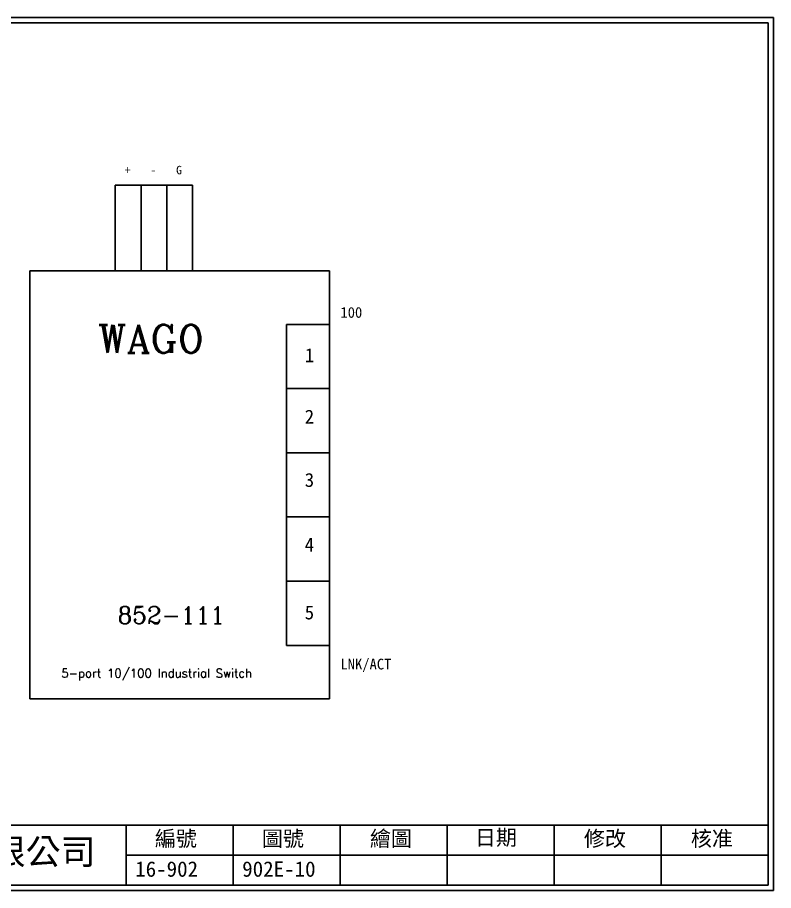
# Model space of a CAD drawing. Extents: x 275 to 562, y 265 to 469.
# Drawn here: x 385.3 to 561.9, y 264.9 to 468.9 of the extents above; entities that cross this region are included whole.
import ezdxf

# ---------------------------------------------------------------- set-up
doc = ezdxf.new("R2010")
doc.units = 0
doc.layers.get('0').update_dxf_attribs({"linetype": 'CONTINUOUS'})
doc.layers.add('圖框層', color=7, linetype='CONTINUOUS')
doc.layers.add('標尺寸層', color=3, linetype='CONTINUOUS')
doc.styles.add('CNS', font='romanc.shx', dxfattribs={"bigfont": 'chineset.shx'})
doc.styles.add('STSL', font='kaiu.ttf')
doc.styles.add('標楷體', font='kaiu.ttf')

msp = doc.modelspace()

# ---------------------------------------------------------------- linework, layer by layer
at = {"layer": '圖框層', "color": 7}
for p, q in [((561.9, 468.91), (274.9, 468.91)), ((560.65, 467.66), (276.15, 467.66)), ((560.65, 266.2), (560.65, 467.66)), ((561.9, 264.95), (561.9, 468.91)), ((276.15, 280.2), (560.65, 280.2)), ((410.65, 266.2), (410.65, 280.2)), ((435.65, 266.2), (435.65, 280.2)), ((460.65, 266.2), (460.65, 280.2)), ((485.65, 266.2), (485.65, 280.2)), ((510.65, 266.2), (510.65, 280.2)), ((535.65, 266.2), (535.65, 280.2)), ((410.65, 273.2), (560.65, 273.2)), ((276.15, 266.2), (560.65, 266.2)), ((274.9, 264.95), (561.9, 264.95))]:
    msp.add_line(p, q, dxfattribs=at)
at = {"layer": '標尺寸層', "color": 7}
for p, q in [((408.12, 409.72), (408.12, 429.72)), ((408.12, 429.72), (426.12, 429.72)), ((408.12, 429.72), (414.12, 429.72)), ((414.12, 429.72), (420.12, 429.72)), ((414.12, 429.72), (414.12, 409.72)), ((420.12, 429.72), (420.12, 429.72)), ((420.12, 429.72), (420.12, 409.72)), ((426.12, 429.72), (426.12, 409.72)), ((388.12, 409.72), (458.12, 409.72)), ((388.12, 309.72), (388.12, 409.72)), ((388.12, 409.72), (408.12, 409.72)), ((458.12, 409.72), (426.12, 409.72)), ((458.12, 409.72), (458.12, 309.72)), ((458.12, 409.72), (458.12, 397.22)), ((458.12, 397.22), (448.12, 397.22)), ((448.12, 397.22), (448.12, 382.22)), ((458.12, 397.22), (458.12, 382.22)), ((448.12, 382.22), (448.12, 382.22)), ((448.12, 382.22), (448.12, 367.22)), ((458.12, 382.22), (448.12, 382.22)), ((458.12, 382.22), (458.12, 367.22)), ((448.12, 367.22), (448.12, 352.22)), ((458.12, 367.22), (448.12, 367.22)), ((458.12, 367.22), (458.12, 352.22)), ((448.12, 352.22), (448.12, 352.22)), ((448.12, 352.22), (448.12, 337.22)), ((458.12, 352.22), (448.12, 352.22)), ((458.12, 352.22), (458.12, 322.22)), ((448.12, 337.22), (448.12, 322.22)), ((448.12, 337.22), (458.12, 337.22)), ((458.12, 322.22), (458.12, 337.22)), ((448.12, 322.22), (458.12, 322.22)), ((458.12, 309.72), (458.12, 322.22)), ((458.12, 309.72), (388.12, 309.72))]:
    msp.add_line(p, q, dxfattribs=at)

# ---------------------------------------------------------------- texts
at = {"color": 0, "char_height": 3.25, "width": 2, "attachment_point": 1, "style": '標楷體'}
for s, insert in [('{\\T1.1;1}', (452.36, 391.62)), ('\\pt6.5;{\\T1.1;2}', (452.36, 377.28)), ('\\pt6.5;{\\T1.1;3}', (452.36, 362.5)), ('{\\T1.1;4}', (452.36, 347.37)), ('\\pt6.5;{\\T1.1;5}', (452.36, 331.54))]:
    msp.add_mtext(s, dxfattribs=dict(at, insert=insert))
at = {"layer": '圖框層', "color": 0, "style": 'STSL'}
for s, height, p in [('+', 2, (410.33, 432.26)), ('-', 2, (416.33, 432.26)), ('G', 2, (422.33, 432.26)), ('100', 2.5, (460.71, 398.76)), ('LNK/ACT', 2.5, (460.71, 316.6))]:
    msp.add_text(s, height=height, dxfattribs=at).set_placement(p)
at = {"layer": '圖框層', "color": 7, "style": 'STSL'}
for s, height, p in [('繪圖', 3.6, (467.59, 275.29)), ('日期', 3.6, (492.12, 275.53)), ('泓陞自動化科技有限公司', 6, (313.5, 271.02)), ('編號', 3.6, (417.36, 275.28)), ('圖號', 3.6, (442.36, 275.28)), ('修改', 3.6, (517.59, 275.29)), ('核准', 3.6, (542.59, 275.29)), ('16-902', 3.6, (412.76, 268.17)), ('902E-10', 3.6, (437.76, 268.17))]:
    msp.add_text(s, height=height, dxfattribs=at).set_placement(p)
at = {"layer": '標尺寸層', "color": 7, "attachment_point": 1, "style": 'CNS'}
for s, width, insert, char_height in [('WAGO', 35.9243, (404.04, 397.07), 6.5), ('852-111', 41.2072, (408.64, 331.29), 4), ('5-port 10/100 Industrial Switch', 66.2657, (395.48, 316.72), 2)]:
    msp.add_mtext_dynamic_manual_height_columns(s, width=width, gutter_width=32.5, heights=[0], dxfattribs=dict(at, insert=insert, char_height=char_height))

doc.saveas('drawing.dxf')
